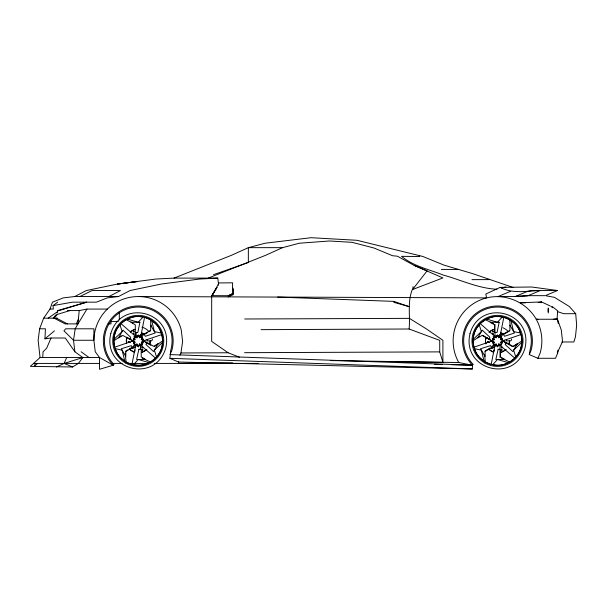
<?xml version="1.0" encoding="UTF-8"?>
<svg xmlns="http://www.w3.org/2000/svg" width="607" height="607" viewBox="0 0 607 607"><rect width="100%" height="100%" fill="white"/><g stroke="black" fill="none" stroke-linecap="round" stroke-linejoin="round"><path stroke-width="0.91" d="M244.667 318.994L409.429 318.356L426.395 328.926L442.905 340.307L442.905 362.288L439.726 351.885L439.726 340.383L409.118 329.002C410.355 316.08 407.365 302.62 412.032 290.229L427.138 270.813L414.156 265.426L397.388 256.2L392.509 255.729L373.995 248.02L352.09 242.33L329.419 240.994L299.342 243.21L282.513 247.656L265.676 255.281L208.216 278.105M529.274 354.579L531.072 350.398A34.903 34.903 0 0 0 488.939 307.051A34.903 34.903 0 0 0 472.466 365.217L472.337 368.957L178.511 362.03L169.899 358.32L170.802 350.102A33.833 33.833 0 0 0 129.959 308.09A33.833 33.833 0 0 0 113.995 364.473L113.221 365.217L99.525 369.299L99.525 357.546L95.246 351.764L93.895 340.261L93.895 328.804L65.617 328.804L63.94 330.853L73.515 340.261L74.866 351.764L82.84 357.546L78.371 363.418L72.544 366.985L30.35 366.362L40.054 357.546L99.525 357.546L113.221 365.217A34.903 34.903 0 0 1 129.693 307.051A34.903 34.903 0 0 1 171.834 350.398L170.028 354.579L472.466 365.217L473.232 364.473A33.833 33.833 0 0 1 489.196 308.09A33.833 33.833 0 0 1 530.04 350.102L529.274 354.579L537.885 358.289L555.511 358.289L557.75 352.971L557.886 350.209M74.866 351.764L65.29 338.008L51.056 338.008L44.964 338.843L45.434 328.804L39.614 328.804L38.142 340.261L40.054 357.546M413.041 286.625L412.897 289.395L442.928 277.93L414.156 265.426M42.725 357.546L43.074 351.764L46.572 348.388L51.056 338.008M557.014 319.252L557.704 310.852L552.203 306.512M107.325 309.084L86.953 309.084L79.214 310.579L77.969 323.895L75.192 328.804L73.515 340.261L93.895 340.261A44.364 44.364 0 0 1 181.258 330.011L182.608 341.513L180.932 352.971L179.953 355.254M113.812 340.868L114.23 337.704A18.347 18.347 0 0 1 119.025 326.118L120.968 323.592L126.028 319.707L128.98 318.485A18.347 18.347 0 0 1 141.416 316.846L144.572 317.264L150.468 319.707L153.002 321.649A18.347 18.347 0 0 1 160.635 331.597L161.857 334.548L162.684 340.868L162.274 344.032A18.347 18.347 0 0 1 157.471 355.619L155.529 358.153A24.439 24.439 0 0 1 150.468 362.03L147.524 363.252A18.347 18.347 0 0 1 135.088 364.89L131.924 364.473L126.028 362.03L123.502 360.088A18.347 18.347 0 0 1 115.869 350.14L114.647 347.196L113.812 340.868L121.188 335.792M473.058 340.868L473.468 337.704A18.347 18.347 0 0 1 478.27 326.118L480.213 323.592L485.274 319.707L488.218 318.485A18.347 18.347 0 0 1 500.654 316.846L503.818 317.264L509.713 319.707L512.24 321.649A18.347 18.347 0 0 1 519.873 331.597L521.094 334.548L521.929 340.868L521.512 344.032A18.347 18.347 0 0 1 516.716 355.619L514.774 358.153A24.439 24.439 0 0 1 509.713 362.03L506.762 363.252A18.347 18.347 0 0 1 494.333 364.89L491.169 364.473L485.274 362.03L482.74 360.088A18.347 18.347 0 0 1 475.106 350.14L473.885 347.196L473.058 340.868L479.272 336.597M35.297 363.418L34.333 366.362L37.573 363.418M39.614 328.804L43.651 318.167L49.964 309.084L52.49 302.165L63.257 297.885L74.752 296.535L118.502 296.535L130.088 290.541L161.287 284.038L199.612 279.038L217.799 278.105L218.603 285.229M129.837 338.972L130.353 339.814L130.824 338.949M132.637 341.035L132.243 341.445M57.02 313.053L58.044 310.579M140.384 348.259L140.733 346.453M136.127 333.448L135.771 335.284M66.664 357.546L64.137 363.418L56.375 366.985M537.885 358.289L540.177 352.971A44.364 44.364 0 0 0 536.216 319.252C526.557 302.187 505.654 293.181 486.617 297.885L138.874 296.535M76.285 323.895L78.409 319.123M557.256 352.971L562.552 341.513L561.293 330.011L557.241 318.652L553.303 319.252M56.284 314.585L53.181 318.167M129.488 339.237L130.642 337.234L122.963 330.132L118.448 337.947L122.864 335.421L129.488 339.237L129.708 338.843M488.726 339.237L489.879 337.234L482.208 330.132L477.694 337.947L482.102 335.421L488.726 339.237L488.954 338.843M86.953 309.084L77.969 323.895L65.116 323.895L54.069 318.167L57.384 314.373L69.957 310.579M211.676 295.67L217.056 287.301L212.018 295.677L219.006 282.938L232.572 282.809L232.572 293.917L228.194 295.723L211.676 295.67L212.966 294.827M541.004 302.787L541.565 301.929L550.488 306.125M134.708 337.325L134.42 337.697A4.12 4.12 0 0 0 133.297 340.406L133.297 341.331A4.12 4.12 0 0 0 134.42 344.04C136.226 346.445 140.278 346.445 142.076 344.04A4.12 4.12 0 0 0 143.199 341.331L143.199 340.406A4.12 4.12 0 0 0 142.076 337.697L141.423 337.044A4.12 4.12 0 0 0 138.715 335.921L137.789 335.921A4.12 4.12 0 0 0 135.08 337.044L134.708 337.325A5.008 5.008 0 0 1 141.795 337.325A5.008 5.008 0 0 1 141.795 344.412A5.008 5.008 0 0 1 134.708 344.412M142.994 317.059L138.252 322.264L127.508 319.1M133.51 364.686L138.252 359.473L148.996 362.645M502.232 317.059L497.49 322.264L486.746 319.1M492.747 364.686L497.49 359.473L508.234 362.645M114.025 339.29L122.136 331.566L119.996 324.859M162.479 342.454L154.36 350.171L156.5 356.886M473.263 339.29L481.374 331.566L479.242 324.859M521.724 342.454L513.605 350.171L515.745 356.886M548.22 308.758L548.22 311.793M44.964 338.843L54.455 330.853M134.185 345.649L133.79 345.831M493.43 345.649L492.626 345.671M130.391 331.915L135.149 329.282A11.996 11.996 0 0 0 130.338 331.854M144.178 340.588L145.149 340.99L144.178 341.392M140.141 345.353C141.348 343.395 137.759 344.882 139.997 345.413M493.946 337.325L494.318 337.044A4.12 4.12 0 0 1 497.027 335.921L497.952 335.921A4.12 4.12 0 0 1 500.661 337.044L501.321 337.697A4.12 4.12 0 0 1 502.444 340.406L502.444 341.331A4.12 4.12 0 0 1 501.321 344.04C499.599 346.316 495.919 346.438 493.946 344.412M499.386 345.353C500.593 343.395 497.004 344.882 499.242 345.413M49.964 309.084L53.325 309.084L53.029 305.625L57.673 302.165M48.211 318.167L57.035 311.975M154.489 346.506L162.684 340.868M513.727 346.506L521.929 340.868M147.402 332.689L140.756 336.528L144.572 317.264A24.439 24.439 0 0 1 161.606 333.675M148.965 331.786L150.528 330.883M125.998 350.838L127.622 349.898M129.094 349.048L135.748 345.208L131.924 364.473A24.439 24.439 0 0 1 126.028 362.03L125.33 353.099M506.648 332.689L499.993 336.528L503.818 317.264A24.439 24.439 0 0 1 520.563 332.803M507.3 332.31L509.766 330.883M485.213 350.854L490.115 348.023M491.465 347.242L494.986 345.208A5.008 5.008 0 0 0 502.505 340.868L521.094 334.548A24.439 24.439 0 0 1 516.011 356.817M74.752 296.535L86.346 290.541L117.546 284.038L155.862 279.038L174.05 278.105L217.799 278.105M108.926 296.535L120.512 290.541L92.052 290.541L79.934 296.535M228.194 295.723L233.429 293.113M491.48 341.445C493.013 339.928 489.409 340.489 491.336 341.468M228.194 296.876L233.429 294.57L233.429 290.563L232.785 288.188M510.366 291.383L498.119 296.535L515.199 296.535L528.082 295.67L540.329 290.518C526.884 291.019 512.574 294.054 500.206 287.384L485.797 294.038L486.617 297.885A44.364 44.364 0 0 0 458.763 362.523L330.959 360.596M528.082 295.67L515.199 296.535L527.445 291.383L531.717 290.518L557.499 290.518L546.072 295.328M140.346 334.806L143.7 333.425M499.591 334.806L502.945 333.425M140.445 335.17L143.836 333.782M135.353 347.272L131.711 348.555L136.014 346.597M499.682 335.17L503.924 333.433M494.599 347.272L490.957 348.555L495.259 346.597M174.05 278.105L231.51 255.281L248.346 247.656L265.176 243.21L311.095 237.701L357.015 240.296L422.927 256.495L443.967 265.115L473.005 273.742L513.165 287.49M213.489 274.675L248.346 262.558M82.84 357.546L64.137 363.418L72.544 366.985M59.031 310.579L86.664 302.165L57.65 310.579M505.866 287.005L501.594 287.87L500.206 287.384L531.641 287.005L557.499 290.518M515.199 296.535L518.621 295.844M538.151 302.612L541.565 301.929L520.214 302.787L525.609 302.787M135.126 351.074L134.397 350.543L135.095 349.973M489.568 338.676C487.907 339.207 490.524 340.626 490.061 338.949M494.371 351.074L493.635 350.543L494.341 349.973M137.372 281.542L117.546 284.038L137.372 281.542L136.704 281.542M118.502 296.535L107.287 297.885L96.414 302.165L72.43 302.165L53.029 305.625M232.557 362.948L178.64 363.418L178.64 361.522M388.632 361.575L393.359 361.537M261.033 329.662L409.118 329.002M180.932 352.971L228.126 352.766L239.469 357.227M244.583 352.69L439.726 351.885M282.513 247.656L248.346 247.656L248.346 262.065M441.312 269.425L458.482 269.425M471.95 279.637L489.045 279.615M523.78 295.67L545.253 295.67M67.46 310.579L79.214 310.579M561.854 341.969L573.873 341.969L575.482 336.65L576.65 325.193L575.709 313.69L563.691 313.69L557.712 311.702M43.651 318.167L57.582 318.167M110.998 321.422L118.38 321.422M108.236 323.895L110.998 323.895L110.998 321.278L110.557 321.247M33.582 363.418L99.525 363.418M112.712 363.418L122.128 363.418M128.722 363.418L147.562 363.418M154.155 363.418L258.104 363.418M496.981 289.236C478.27 288.431 460.979 279.926 443.118 275.017C429.081 269.356 413.443 266.276 401.576 256.351L419.71 256.495L419.376 255.843M538.037 319.274L536.216 319.252L557.401 319.252L558.258 323.493M395.552 361.567L442.905 362.432M434.551 364.321L442.139 364.503M451.616 364.724L472.466 365.217L458.763 362.523M169.899 358.32L472.337 368.957M277.619 297.073L393.844 301.383L409.186 306.664L393.852 302.324L393.844 301.383M132.091 341.468L131.666 340.512L132.63 340.739M505.259 343.046C506.997 343.008 504.895 340.899 504.857 342.644M495.691 345.436C497.93 344.905 494.333 343.418 495.54 345.375M146.014 343.046C147.759 343.008 145.65 340.899 145.612 342.644M147.751 343.441L148.305 343.865M546.171 295.837L554.457 297.347L569.343 306.512L575.709 313.69M520.487 333.068L513.605 331.566L510.973 320.678M474.499 348.668L481.381 350.171L484.007 361.059M161.242 333.068L154.36 331.566L151.735 320.678M115.254 348.668L122.136 350.171L124.769 361.059M487.702 338.137L487.292 337.742M507.141 343.463L507.543 343.865M492.945 351.855L489.014 349.351A11.996 11.996 0 0 0 493.643 352.227M133.699 351.855L129.769 349.351A11.996 11.996 0 0 0 134.397 352.227M489.356 342.287L487.436 341.68L489.257 342.644M130.11 342.287L128.191 341.68L130.012 342.644M490.942 322.416L485.274 319.707A24.439 24.439 0 0 0 480.213 323.592L494.986 336.528A5.008 5.008 0 0 1 502.505 340.868L506.564 343.213M491.359 322.613L493.537 323.652M501.45 358.084L509.713 362.03L514.774 358.153L499.993 345.208L499.993 357.394M132.842 322.962L126.028 319.707A24.439 24.439 0 0 0 120.968 323.592L135.748 336.528L135.748 332.461M142.205 358.084L150.468 362.03L155.529 358.153L140.756 345.208L140.756 349.275M56.436 318.167L67.483 323.895M508.196 344.154L512.255 346.491M482.686 335.231L492.543 341.331A4.12 4.12 0 0 0 493.666 344.04M147.326 343.213L143.26 340.868L161.857 334.548A24.439 24.439 0 0 1 156.765 356.817M147.918 343.554L150.877 345.262M126.726 337.12L133.237 340.868L114.647 347.196A24.439 24.439 0 0 1 120.338 324.244M556.331 318.652L557.294 319.252L556.809 318.652M228.126 352.766L211.676 341.384L211.676 296.815M81.118 351.764L89.085 357.546M551.3 306.512L552.4 307.749M557.241 318.652L557.681 320.299M232.785 288.833L233.111 290.457L232.785 288.727M509.713 319.707L510.199 325.967M484.682 354.511L485.274 362.03M150.468 319.707L150.961 325.967M511.564 339.017L511.625 339.928L510.745 340.868L506.375 340.868A8.946 8.946 0 0 0 506.291 339.708M152.327 339.017L152.387 339.928L151.5 340.868L147.129 340.868A8.946 8.946 0 0 0 147.053 339.708M548.22 308.045L548.22 312.962M494.986 324.35L494.986 336.528A5.008 5.008 0 0 0 494.986 345.208L491.169 364.473A24.439 24.439 0 0 1 474.424 348.934M119.306 312.43L119.306 319.927M508.097 362.887A24.439 24.439 0 0 1 492.945 364.883M479.583 324.244A24.439 24.439 0 0 0 473.885 347.196L492.482 340.868L492.543 340.406A4.12 4.12 0 0 1 493.666 337.697M486.07 319.267A24.439 24.439 0 0 1 502.042 316.862M502.922 327.757A14.196 14.196 0 0 1 507.528 330.83M148.859 362.887A24.439 24.439 0 0 1 132.804 364.693M124.488 361.066A24.439 24.439 0 0 1 115.186 348.934M127.645 318.857A24.439 24.439 0 0 1 142.797 316.862M141.924 327.158A14.196 14.196 0 0 1 148.29 330.83M500.889 332.644A8.946 8.946 0 0 1 502.892 333.812M133.912 343.372A5.008 5.008 0 0 1 133.912 338.365M141.651 332.644A8.946 8.946 0 0 1 143.654 333.812M125.839 351.461L125.824 356.552L121.309 348.737L131.294 345.641L132.447 347.636L125.839 351.461M150.68 325.193L150.665 330.276L144.049 334.1L145.323 336.301L155.187 333L150.68 325.193M485.076 351.461L485.061 356.552L480.554 348.737L490.539 345.641L491.693 347.636L485.076 351.461M509.926 325.193L509.903 330.276L503.294 334.1L504.561 336.301L514.433 333L509.926 325.193M110.793 333.509C102.113 369.784 155.089 383.981 165.711 348.228C174.391 311.952 121.415 297.756 110.793 333.509M126.666 337.765L126.56 343.198A11.996 11.996 0 0 1 126.666 337.765M133.358 331.528C134.056 333.698 135.05 329.988 133.358 331.528M133.396 333.941C134.048 335.975 134.974 332.507 133.396 333.941M133.677 339.04C134.42 341.362 135.482 337.401 133.677 339.04M133.677 342.439C134.42 344.761 135.482 340.808 133.677 342.439M136.105 336.748C136.848 339.07 137.91 335.11 136.105 336.748M136.021 344.693C136.765 347.014 137.819 343.054 136.021 344.693M139.253 336.748C139.997 339.07 141.059 335.11 139.253 336.748M141.583 339.04C142.326 341.362 143.381 337.401 141.583 339.04M141.643 342.447C142.387 344.761 143.449 340.808 141.643 342.447M142.038 347.515C142.736 349.685 143.73 345.975 142.038 347.515M142.038 349.935C142.736 352.113 143.73 348.403 142.038 349.935M150.248 340.868L149.838 343.972A11.996 11.996 0 0 0 150.248 340.868M470.03 333.509C461.35 369.784 514.326 383.981 524.956 348.228C533.629 311.952 480.653 297.756 470.03 333.509M485.904 337.765L485.501 340.868L485.904 343.972A11.996 11.996 0 0 1 485.904 337.765M492.603 331.528C493.301 333.698 494.295 329.988 492.603 331.528M492.641 333.941C493.294 335.975 494.219 332.507 492.641 333.941M492.922 339.04C493.666 341.362 494.72 337.401 492.922 339.04M492.922 342.439C493.666 344.761 494.72 340.808 492.922 342.439M495.35 336.748C496.094 339.07 497.156 335.11 495.35 336.748M498.499 336.748C499.242 339.07 500.297 335.11 498.499 336.748M500.821 339.04C501.564 341.362 502.626 337.401 500.821 339.04M500.889 342.447C501.632 344.761 502.695 340.808 500.889 342.447M501.283 347.515C501.981 349.685 502.975 345.975 501.283 347.515M501.283 349.935C501.981 352.113 502.975 348.403 501.283 349.935M503.271 340.846C503.969 343.023 504.963 339.313 503.271 340.846M509.485 340.868L509.076 343.972A11.996 11.996 0 0 0 509.485 340.868M139.906 322.264L137.827 332.461L135.293 332.461L135.293 324.828L130.892 322.264L139.906 322.264M499.151 322.264L497.065 332.461L494.53 332.461L494.53 324.828L490.13 322.264L499.151 322.264M138.904 349.275L136.598 359.473L145.612 359.473L141.211 356.916L141.211 349.275L138.904 349.275M498.142 349.275L495.836 359.473L504.857 359.473L500.449 356.916L500.449 349.275L498.142 349.275M139.511 343.896L138.252 346.984L136.992 343.896L133.957 345.163L135.224 342.12L132.174 340.868L135.224 339.617L133.957 336.574L136.992 337.841L138.252 334.798L139.504 337.841L142.546 336.574L141.279 339.617L144.322 340.868L141.279 342.12L142.546 345.163L139.511 343.896M498.749 343.896L497.49 346.984L496.238 343.896L493.195 345.163L494.462 342.12L491.42 340.868L494.462 339.617L493.195 336.574L496.238 337.841L497.49 334.798L498.749 337.841L501.784 336.574L500.517 339.617L503.567 340.868L500.517 342.12L501.784 345.163L498.749 343.896M158.048 343.797L153.571 351.552L145.961 344.526L147.486 342.78L153.632 346.324L158.048 343.797M517.285 343.797L512.809 351.552L505.199 344.526L506.731 342.78L512.877 346.324L517.285 343.797M146.735 349.351L144.246 351.256L141.355 352.455A11.996 11.996 0 0 0 146.735 349.351M491.495 330.481L489.014 332.386A11.996 11.996 0 0 1 494.386 329.282L491.495 330.481M505.972 349.351L503.491 351.256L500.593 352.455A11.996 11.996 0 0 0 505.972 349.351M484.735 362.956A25.509 25.509 0 0 0 522.999 340.868A25.509 25.509 0 0 0 484.735 318.781A25.509 25.509 0 0 0 484.735 362.956M125.497 362.956A25.509 25.509 0 0 0 163.753 340.868A25.509 25.509 0 0 0 125.497 318.781A25.509 25.509 0 0 0 125.497 362.956"/></g></svg>
